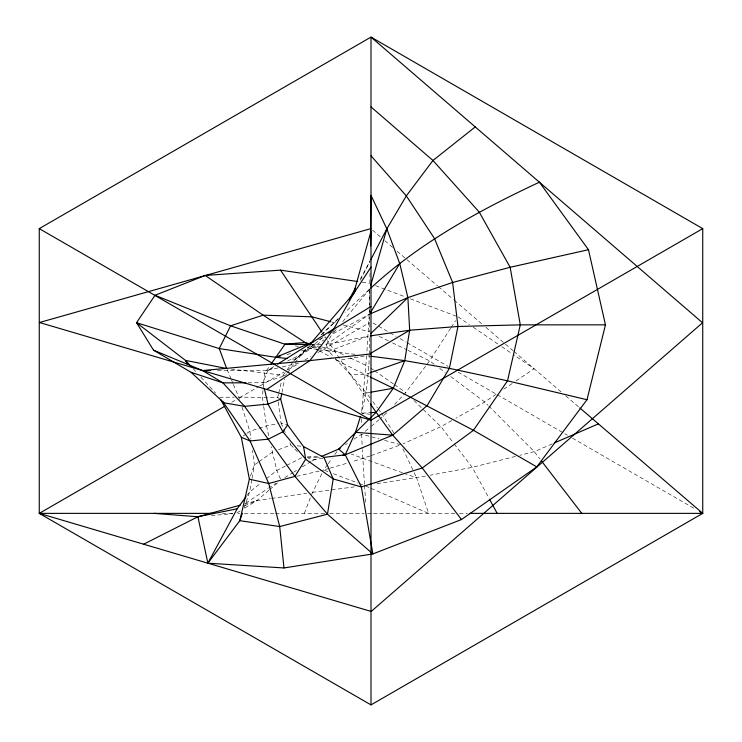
<?xml version="1.0" encoding="UTF-8"?>
<svg xmlns="http://www.w3.org/2000/svg" width="742" height="742" viewBox="0 0 742 742"><rect width="100%" height="100%" fill="white"/><g stroke="black" fill="none" stroke-linecap="round" stroke-linejoin="round"><path stroke-width="0.56" stroke-dasharray="3.71 2.78" d="M369.572 308.496L366.752 354.528M369.581 307.355L369.692 289.055L345.002 312.363M369.813 283.379L370.045 272.036M370.397 414.314L361.595 413.173L366.047 392.546L368.904 366.78L369.21 355.539M369.247 354.407L369.72 337.536M366.669 355.668L361.595 413.173L370.573 412.654M262.983 390.515L262.38 397.313L263.531 405.299M263.085 389.383L264.495 373.523L270.134 365.416M251.77 479.61L249.562 492.029L243.793 509.003M251.974 478.488L254.385 464.946L252.419 450.357M281.988 392.472L284.64 379.004M278.445 394.197L277.647 397.536L278.092 400.865M278.714 393.084L281.654 380.841M250.444 476.123L254.385 464.946L258.17 462.257M304.368 513.371L311.158 495.535M311.557 494.487L322.13 473.071M273.715 366.594L267.89 370.249L262.928 382.751L264.004 387.25M334.206 329.958L326.276 344.715L324.031 345.271M360.38 280.226L370.286 260.683L359.388 280.726M450.607 328.316L429.599 360.825L405.753 392.583L394.679 404.307M451.219 327.361L455.551 320.665M327.593 464.557L323.67 470.02L320.294 470.808M328.242 463.648L332.166 458.176M334.781 454.531L338.055 449.977M246.798 495.749L249.562 492.029L260.998 482.977M248.069 382.798L262.928 382.751L285.299 375.637L286.672 373.801M287.367 372.883L294.24 363.728M294.926 362.81L307.114 347.599M231.244 369.117L282.99 375.276L286.347 370.833M287.015 369.952L293.062 361.957M293.73 361.066L308.412 346.764M336.182 329.596L332.537 334.002L369.544 314.218L326.276 344.715L323.985 344.687M342.739 321.666L369.692 289.055M386.767 412.682L380.089 418.942M310.23 345.781L301.122 354.574L295.075 359.286L290.53 358.822M321.833 334.586L339.242 317.808L320.906 335.022M245.055 507.908L256.843 500.627L268.873 490.314M269.736 489.581L278.324 482.207M365.166 431.315L370.434 426.947M371.315 426.223L379.218 419.675M266.285 478.803L276.84 470.447L285.818 465.855M322.974 337.397L301.122 354.574L285.54 361.92M259.116 461.58L272.333 452.175L274.392 451.368M243.218 435.962L246.056 433.949M247.003 433.282L249.841 431.278L266.508 425.825L278.807 423.497M295.075 359.286L323.892 339.836M496.138 394.308L484.73 401.969L455.857 418.256M503.735 389.198L512.286 383.447M516.089 380.887L534.138 368.746L513.204 354.472M245.723 503.169L267.593 488.765M268.539 488.143L276.154 483.135M345.401 444.736L347.312 443.493M354.008 439.171L361.651 434.228L379.125 438.921M240.139 510.941L236.206 513.371L239.675 513.371M284.807 477.607L292.617 472.821M293.591 472.218L296.512 470.419M302.374 466.829L311.148 461.45M312.132 460.847L319.208 457.443M231.69 402.275L235.696 399.957M239.703 397.647L258.754 386.647M259.756 386.072L283.806 372.187M287.813 369.868L298.84 363.506M304.851 360.037L310.87 356.559M317.882 352.515L369.998 322.418M451.878 420.501L440.924 426.669L403.054 443.827M286.811 465.345L302.764 457.193M217.499 370.49L267.89 370.249L274.123 367.309M552.15 443.901L534.286 451.637L519.882 455.291M244.415 505.784L256.843 500.627L270.44 498.615M318.606 339.725L325.033 337.081M278.491 449.754L290.808 444.931L293.999 448.196M370.137 455.95L351.866 461.802M371.204 455.56L399.892 445.163M370.1 397.972L366.047 392.546L363.246 393.566L340.142 359.369M370.462 372.651L365.11 374.534L350.103 374.209L334.141 357.254M329.086 468.443L323.67 470.02L327.973 471.662M330.171 468.128L347.525 463.073M244.61 503.976L256.843 500.627M515.449 456.413L472.237 467.358L430.221 475.214M286.987 354.509L292.598 353.109M301.586 350.873L318.42 346.672M296.661 476.327L319.171 471.077M267.89 370.249L277.842 367.967M282.257 366.947L298.84 363.144M376.982 483.682L425.676 476.067M369.933 392.379L363.246 393.566L369.711 402.943M335.236 359.555L337.202 360.649L365.537 355.863M322.983 458.268L314.079 459.65L308.422 458.417M271.572 498.448L306.687 493.235M312.354 492.391L354.333 486.882M211.424 515.56L232.83 513.668M307.355 456.933L317.687 456.349M219.474 397.304L234.222 397.183M222.322 513.371L232.738 513.371M244.294 513.371L274.336 513.371M275.486 513.371L325.079 513.371M329.689 513.371L364.211 513.371M367.661 513.371L372.261 513.371M373.411 513.371L454.902 513.371M459.474 513.371L467.469 513.371M233.378 384.421L238.766 397.155L277.647 397.536L279.66 398.649M307.225 457.23L319.505 457.35M311.371 344.538L322.835 344.668M355.195 354.351L319.802 349.872M367.791 355.817L370.035 356.114M297.19 445.766L301.447 446.322M362.319 282.21L369.136 283.221M282.99 375.276L285.299 375.637M295.093 345.874L298.46 346.421M307.448 347.868L318.68 349.686M311.529 344.279L320.479 346.607M321.601 346.894L333.919 350.085L344.205 355.001M331.943 322.047L335.291 322.918M343.101 324.95L369.878 331.915L369.535 309.266M384.579 440.386L400.958 444.783M278.241 401.978L281.042 423.07L287.608 424.925M402.581 472.793L351.226 454.058M403.657 473.173L416.587 477.765L428.626 513.371L370.842 488.282M312.104 345.206L328.78 351.318L333.371 356.41M375.637 285.679L404.909 296.754M410.326 298.803L455.848 316.018M333.353 473.702L358.089 483.088M359.165 483.496L363.469 485.138M365.593 486.001L369.794 487.828M350.382 357.941L368.904 366.78M379.143 336.395L388.409 340.884M392.527 342.878L406.941 349.862M407.97 350.354L429.599 360.825L434.191 364.257M369.136 376.491L337.202 360.649M310.694 345.828L318.55 350.224M319.533 350.771L331.312 357.356M373.003 323.002L389.04 332.258M390.042 332.833L396.052 336.312M400.068 338.621L406.078 342.099M407.08 342.674L448.168 366.4M458.194 372.187L496.277 394.169M497.279 394.753L567.435 435.257M572.453 438.151L694.725 508.743M458.018 316.843L469.436 324.625M473.238 327.222L497.984 344.093M501.787 346.69L512.249 353.823M370.787 368.106L373.625 370.091M374.571 370.75L393.473 383.976M394.419 384.644L405.753 392.583M439.7 368.366L445.219 372.484M450.728 376.602L484.73 401.969L487.986 405.225M372.549 230.15L381.332 237.681M384.848 240.696L392.75 247.476M397.137 251.241L437.53 285.883M438.411 286.644L453.343 299.443M454.215 300.204L482.319 324.3M485.834 327.315L513.056 350.669M513.937 351.42L561.917 392.583M565.747 395.866L579.279 407.469M413.934 400.504L440.924 426.669L453.445 442.946M488.793 406.041L534.286 451.637L539.87 458.899M294.797 449.012L297.978 452.286M193.198 368.783L197.066 372.976M200.924 377.168L215.607 393.112M350.103 374.209L366.047 392.546M454.141 443.855L472.237 467.358L489.043 498.364M372.799 401.58L377.53 407.905M378.207 408.805L380.906 412.422M381.583 413.322L394.373 433.875M339.521 358.442L327.621 340.587M322.575 332.982L324.467 335.829M325.098 336.785L326.99 339.632M402.906 448.901L413.656 471.578M414.147 472.608L416.587 477.765M281.042 423.07L283.37 428.273M283.834 429.312L285.225 432.438M289.881 442.844L290.808 444.931M280.457 478.942L276.84 470.447L271.118 446.684M227.108 369.562L231.142 379.116M231.587 380.173L232.932 383.354M238.766 397.155L239.48 399.354M241.975 407.061L249.841 431.278L250.898 439.134M268.687 435.702L266.508 425.825L263.698 406.44M364.545 485.546L365.88 504.467M364.461 484.424L362.319 449.763M361.651 434.228L362.272 448.65M369.219 288.879L369.46 304.73M361.614 418.711L361.623 424.257M368.041 336.209L328.78 351.318L326.276 344.715L368.041 336.209"/><path stroke-width="1.11" d="M370.564 235.474L371 195.359L386.832 228.861L399.725 263.503L407.887 297.607L409.667 330.227L404.752 360.631L393.316 388.252L376.175 412.329L338.714 449.058L321.258 456.562M370.638 245.954L371 231.226L353.609 293.6L333.9 328.808L309.887 360.603L266.749 389.457M371 155.792L406.319 195.907L434.478 238.497L452.629 282.47L457.981 326.48L449.364 368.357L427.207 405.522L392.722 435.164L345.253 454.809L323.966 457.397L303.571 446.61L287.608 424.925L280.662 399.205L281.765 393.594M220.569 399.298L241.326 437.298L249.377 479.174L239.824 520.68L207.862 563.187L283.982 567.955L372.864 553.931L461.459 519.548L536.781 466.885L586.987 399.725L605.453 324.848L588.471 249.711L539.397 182.189C479.082 210.496 419.684 242.68 370.555 288.323M370.648 285.707L386.832 228.861L406.319 195.907L432.948 160.467L475.251 126.919M357.774 281.543L280.541 270.144L205.219 275.458L155.013 295.279L136.547 322.696L153.529 350.187L202.603 370.564L222.934 382.863L244.572 406.347L294.945 476.401L327.463 514.178L372.864 553.931L361.354 486.928L345.253 454.809L355.437 432.345L360.566 416.364M242.346 513.251L239.824 520.68L279.697 526.551L327.463 514.178L333.214 478.952L323.966 457.397M355.168 290.512L352.459 295.539M370.815 259.663L386.832 228.861M246.112 496.686L237.162 508.799L207.862 563.187L197.91 516.747L154.011 513.371M349.046 299.768L355.576 287.748M370.722 312.234L399.725 263.503M371 267.101L353.609 293.6L309.368 344.993M287.608 424.925L282.906 431.825L268.307 439.162L250.082 440.961L241.326 437.298M270.756 364.517L284.984 344.242L304.804 342.535L310.406 343.991M370.527 333.798L407.887 297.607L452.629 282.47L510.153 267.287L588.471 249.711M328.437 333.102L330.264 331.665M332.082 330.236L371 306.455M340.624 447.825L338.714 449.058L345.253 454.809L343.027 455.161M277.601 364.155L333.9 328.808M370.583 353.359L409.667 330.227L457.981 326.48L520.281 324.857L605.453 324.848M39.261 228.629L371 37.1L702.739 228.629L702.739 513.371L371 704.9L39.261 513.371L39.261 228.629L371 420.157L702.739 228.629M371 704.9L371 37.1L702.535 322.761L371.204 611.454L39.261 513.371L224.678 406.328M143.623 544.211L197.91 516.747L240.167 505.191M370.573 313.773L407.887 297.607M554.246 442.983L598.377 423.858M313.254 341.923L275.764 357.31L219.242 348.564L136.547 322.696L185.472 360.399L190.88 366.27M280.662 399.205L268.057 404.102L244.572 406.347L223.861 402.813L191.139 372.336L153.529 350.187M370.462 372.651L404.752 360.631L449.364 368.357L507.519 380.813L586.987 399.725M370.796 228.638L39.465 322.52L371 420.157M280.253 356.188L275.764 357.31L287.126 358.469M197.91 516.747L237.162 508.799M371.046 392.184L393.316 388.252L473.442 430.304L536.781 466.885M370.286 335.885L409.667 330.227M371 353.906L309.887 360.603L202.603 370.564L210.626 370.527M370.573 412.654L376.175 412.329L392.722 435.164L422.244 467.979L461.459 519.548M245.787 382.798L222.934 382.863L191.139 372.336M39.261 513.371L211.897 513.371M469.751 513.371L702.739 513.371L579.799 407.915M155.013 295.279L230.586 325.812L284.984 344.242L309.071 344.52M355.437 432.345L392.722 435.164M371.148 356.253L404.752 360.631M284.984 344.242L287.228 344.603M249.377 479.174L268.734 483.496L294.945 476.401L305.676 459.205L303.571 446.61M330.83 321.759L311.863 316.825L263.122 315.155L230.586 325.812L219.242 348.564L226.653 368.505L185.472 360.399L187.364 364.378M370.147 376.982L393.316 388.252M307.754 344.186L263.122 315.155L205.219 275.458M699.734 511.637L702.739 513.371M371 106.941L432.948 160.467L479.249 212.11L510.153 267.287L520.281 324.857L507.519 380.813L473.442 430.304L422.244 467.979L361.354 486.928L333.214 478.952L305.676 459.205L282.906 431.825L268.057 404.102L264.273 388.372M222.609 401.237L250.082 440.961L268.734 483.496L279.697 526.551L283.982 567.955M541.27 460.717L581.784 513.371M370.36 403.88L376.175 412.329M280.541 270.144L321.945 332.036M489.581 499.366L497.168 513.371"/></g></svg>
